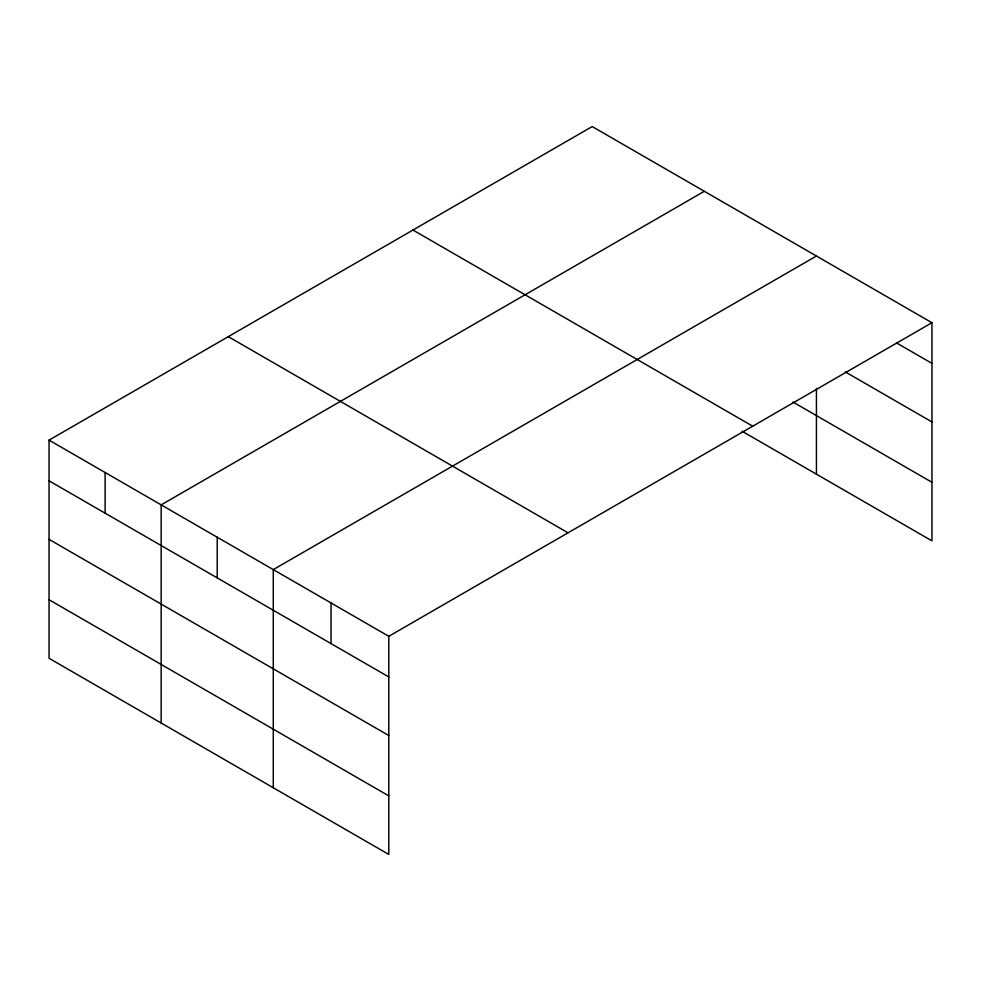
<?xml version="1.0" encoding="UTF-8"?>
<svg xmlns="http://www.w3.org/2000/svg" width="981" height="981" viewBox="0 0 981 981"><rect width="100%" height="100%" fill="white"/><g stroke="black" fill="none" stroke-linecap="round" stroke-linejoin="round"><path stroke-width="1.47" d="M931.95 322.712L592.205 126.561L49.05 440.138L49.05 658.288L388.795 854.439L388.795 636.301L931.95 322.712L931.95 540.862L742.127 431.26M704.321 191.295L161.166 504.872L161.166 723.022M816.437 256.016L273.282 569.605L273.282 787.755M896.511 342.909L931.95 363.362M845.315 371.922L931.95 421.94M792.967 402.051L931.95 482.284M412.964 230.044L752.709 426.195M228.291 336.655L568.036 532.818M49.05 440.138L388.795 636.301M49.05 480.8L388.795 676.951M49.05 539.366L388.795 735.529M49.05 599.722L388.795 795.873M816.437 388.439L816.437 474.166M331.038 602.947L331.038 643.61M217.23 537.232L217.23 577.895M105.114 472.511L105.114 513.161"/></g></svg>
